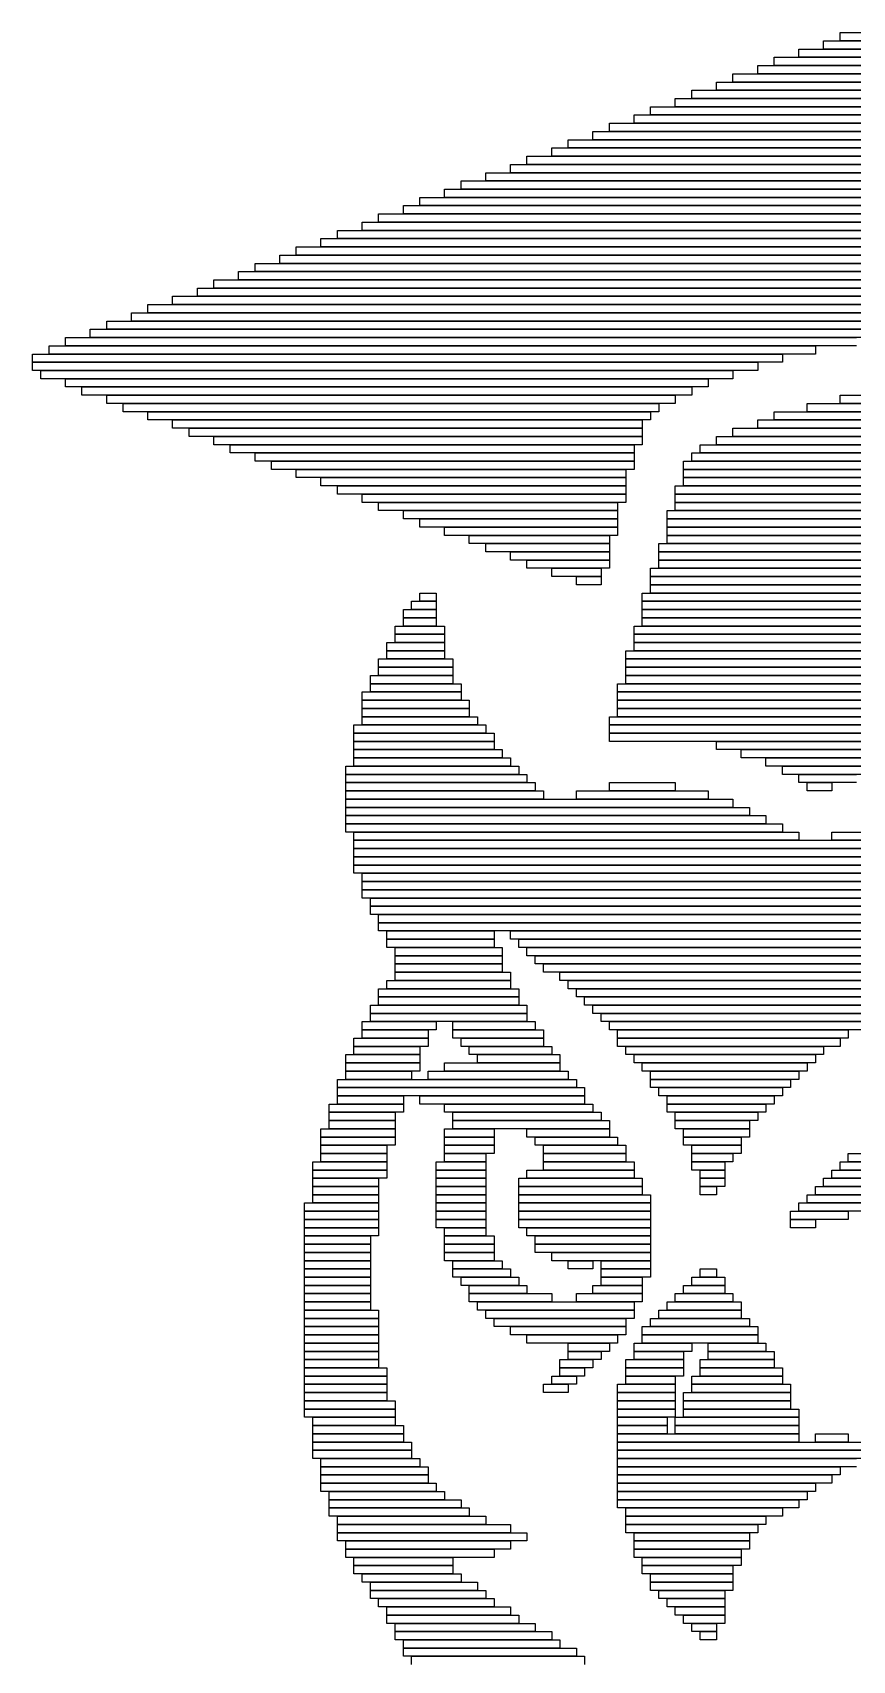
# Model space of a CAD drawing. Extents: x 92 to 1005, y 17 to 1009.
# Drawn here: x 94 to 193.5, y 801.5 to 999 of the extents above; entities that cross this region are included whole.
import ezdxf

# ---------------------------------------------------------------- set-up
doc = ezdxf.new("R2010")
doc.units = 0

msp = doc.modelspace()

# ---------------------------------------------------------------- linework, layer by layer
for p, q in [((190, 998), (249, 998)), ((190, 997), (190, 998)), ((192, 999), (246, 999)), ((192, 998), (192, 999)), ((246, 998), (192, 998)), ((184, 996), (254, 996)), ((184, 995), (184, 996)), ((187, 997), (252, 997)), ((187, 996), (187, 997)), ((252, 996), (187, 996)), ((249, 997), (190, 997)), ((179, 994), (259, 994)), ((179, 993), (179, 994)), ((182, 995), (257, 995)), ((182, 994), (182, 995)), ((257, 994), (182, 994)), ((254, 995), (184, 995)), ((174, 992), (264, 992)), ((174, 991), (174, 992)), ((177, 993), (262, 993)), ((177, 992), (177, 993)), ((262, 992), (177, 992)), ((259, 993), (179, 993)), ((169, 990), (270, 990)), ((169, 989), (169, 990)), ((172, 991), (267, 991)), ((172, 990), (172, 991)), ((267, 990), (172, 990)), ((264, 991), (174, 991)), ((164, 988), (275, 988)), ((164, 987), (164, 988)), ((167, 989), (272, 989)), ((167, 988), (167, 989)), ((272, 988), (167, 988)), ((270, 989), (169, 989)), ((159, 986), (280, 986)), ((159, 985), (159, 986)), ((162, 987), (277, 987)), ((162, 986), (162, 987)), ((277, 986), (162, 986)), ((275, 987), (164, 987)), ((154, 984), (285, 984)), ((154, 983), (154, 984)), ((157, 985), (282, 985)), ((157, 984), (157, 985)), ((282, 984), (157, 984)), ((280, 985), (159, 985)), ((149, 982), (290, 982)), ((149, 981), (149, 982)), ((152, 983), (288, 983)), ((152, 982), (152, 983)), ((288, 982), (152, 982)), ((285, 983), (154, 983)), ((144, 980), (295, 980)), ((144, 979), (144, 980)), ((146, 981), (293, 981)), ((146, 980), (146, 981)), ((293, 980), (146, 980)), ((290, 981), (149, 981)), ((139, 978), (300, 978)), ((139, 977), (139, 978)), ((141, 979), (298, 979)), ((141, 978), (141, 979)), ((298, 978), (141, 978)), ((295, 979), (144, 979)), ((134, 976), (305, 976)), ((134, 975), (134, 976)), ((136, 977), (303, 977)), ((136, 976), (136, 977)), ((303, 976), (136, 976)), ((300, 977), (139, 977)), ((129, 974), (310, 974)), ((129, 973), (129, 974)), ((131, 975), (308, 975)), ((131, 974), (131, 975)), ((308, 974), (131, 974)), ((305, 975), (134, 975)), ((124, 972), (315, 972)), ((124, 971), (124, 972)), ((126, 973), (313, 973)), ((126, 972), (126, 973)), ((313, 972), (126, 972)), ((310, 973), (129, 973)), ((119, 970), (321, 970)), ((119, 969), (119, 970)), ((121, 971), (318, 971)), ((121, 970), (121, 971)), ((318, 970), (121, 970)), ((315, 971), (124, 971)), ((114, 968), (336, 968)), ((114, 967), (114, 968)), ((116, 969), (334, 969)), ((116, 968), (116, 969)), ((334, 968), (116, 968)), ((321, 969), (119, 969)), ((108, 966), (338, 966)), ((108, 965), (108, 966)), ((111, 967), (337, 967)), ((111, 966), (111, 967)), ((337, 966), (111, 966)), ((336, 967), (114, 967)), ((103, 964), (340, 964)), ((103, 963), (103, 964)), ((106, 965), (339, 965)), ((106, 964), (106, 965)), ((339, 964), (106, 964)), ((338, 965), (108, 965)), ((98, 962), (194, 962)), ((98, 961), (98, 962)), ((101, 963), (200, 963)), ((101, 962), (101, 963)), ((200, 962), (101, 962)), ((340, 963), (103, 963)), ((94, 960), (185, 960)), ((94, 959), (94, 960)), ((96, 961), (189, 961)), ((96, 960), (96, 961)), ((189, 960), (96, 960)), ((194, 961), (98, 961)), ((185, 960), (185, 959)), ((189, 961), (189, 960)), ((185, 959), (94, 959)), ((94, 959), (182, 959)), ((94, 958), (94, 959)), ((182, 958), (94, 958)), ((95, 958), (179, 958)), ((95, 957), (95, 958)), ((179, 958), (179, 957)), ((182, 959), (182, 958)), ((179, 957), (95, 957)), ((98, 957), (176, 957)), ((98, 956), (98, 957)), ((176, 956), (98, 956)), ((100, 956), (174, 956)), ((100, 955), (100, 956)), ((174, 956), (174, 955)), ((176, 957), (176, 956)), ((174, 955), (100, 955)), ((103, 955), (172, 955)), ((103, 954), (103, 955)), ((172, 954), (103, 954)), ((105, 954), (170, 954)), ((105, 953), (105, 954)), ((170, 954), (170, 953)), ((172, 955), (172, 954)), ((188, 954), (257, 954)), ((188, 953), (188, 954)), ((192, 955), (252, 955)), ((192, 954), (192, 955)), ((252, 954), (192, 954)), ((170, 953), (105, 953)), ((108, 953), (169, 953)), ((108, 952), (108, 953)), ((169, 952), (108, 952)), ((111, 952), (168, 952)), ((111, 951), (111, 952)), ((168, 952), (168, 951)), ((169, 953), (169, 952)), ((182, 952), (265, 952)), ((182, 951), (182, 952)), ((184, 953), (261, 953)), ((184, 952), (184, 953)), ((261, 952), (184, 952)), ((257, 953), (188, 953)), ((168, 951), (111, 951)), ((113, 951), (168, 951)), ((113, 950), (113, 951)), ((168, 950), (113, 950)), ((116, 950), (168, 950)), ((116, 949), (116, 950)), ((168, 951), (168, 950)), ((168, 950), (168, 949)), ((177, 950), (271, 950)), ((177, 949), (177, 950)), ((179, 951), (268, 951)), ((179, 950), (179, 951)), ((268, 950), (179, 950)), ((265, 951), (182, 951)), ((168, 949), (116, 949)), ((118, 949), (167, 949)), ((118, 948), (118, 949)), ((167, 948), (118, 948)), ((121, 948), (167, 948)), ((121, 947), (121, 948)), ((167, 949), (167, 948)), ((167, 948), (167, 947)), ((174, 948), (367, 948)), ((174, 947), (174, 948)), ((175, 949), (274, 949)), ((175, 948), (175, 949)), ((274, 948), (175, 948)), ((271, 949), (177, 949)), ((167, 947), (121, 947)), ((123, 947), (167, 947)), ((123, 946), (123, 947)), ((167, 947), (167, 946)), ((173, 947), (364, 947)), ((173, 946), (173, 947)), ((367, 947), (174, 947)), ((167, 946), (123, 946)), ((126, 946), (166, 946)), ((126, 945), (126, 946)), ((166, 945), (126, 945)), ((129, 945), (166, 945)), ((129, 944), (129, 945)), ((166, 946), (166, 945)), ((166, 945), (166, 944)), ((364, 946), (173, 946)), ((173, 946), (361, 946)), ((173, 945), (173, 946)), ((361, 945), (173, 945)), ((173, 945), (359, 945)), ((173, 944), (173, 945)), ((166, 944), (129, 944)), ((131, 944), (166, 944)), ((131, 943), (131, 944)), ((166, 943), (131, 943)), ((134, 943), (166, 943)), ((134, 942), (134, 943)), ((166, 944), (166, 943)), ((166, 943), (166, 942)), ((172, 944), (301, 944)), ((172, 943), (172, 944)), ((301, 943), (172, 943)), ((172, 943), (300, 943)), ((172, 942), (172, 943)), ((359, 944), (173, 944)), ((166, 942), (134, 942)), ((136, 942), (165, 942)), ((136, 941), (136, 942)), ((165, 941), (136, 941)), ((139, 941), (165, 941)), ((139, 940), (139, 941)), ((165, 942), (165, 941)), ((165, 941), (165, 940)), ((171, 941), (298, 941)), ((171, 940), (171, 941)), ((300, 942), (172, 942)), ((172, 942), (299, 942)), ((172, 941), (172, 942)), ((299, 941), (172, 941)), ((165, 940), (139, 940)), ((141, 940), (165, 940)), ((141, 939), (141, 940)), ((165, 939), (141, 939)), ((144, 939), (165, 939)), ((144, 938), (144, 939)), ((165, 940), (165, 939)), ((165, 939), (165, 938)), ((298, 940), (171, 940)), ((171, 940), (297, 940)), ((171, 939), (171, 940)), ((297, 939), (171, 939)), ((171, 939), (296, 939)), ((171, 938), (171, 939)), ((165, 938), (144, 938)), ((147, 938), (164, 938)), ((147, 937), (147, 938)), ((164, 937), (147, 937)), ((149, 937), (164, 937)), ((149, 936), (149, 937)), ((164, 938), (164, 937)), ((164, 937), (164, 936)), ((170, 937), (294, 937)), ((170, 936), (170, 937)), ((296, 938), (171, 938)), ((171, 938), (295, 938)), ((171, 937), (171, 938)), ((295, 937), (171, 937)), ((164, 936), (149, 936)), ((152, 936), (164, 936)), ((152, 935), (152, 936)), ((164, 935), (152, 935)), ((154, 935), (164, 935)), ((154, 934), (154, 935)), ((164, 936), (164, 935)), ((164, 935), (164, 934)), ((294, 936), (170, 936)), ((170, 936), (293, 936)), ((170, 935), (170, 936)), ((293, 935), (170, 935)), ((170, 935), (292, 935)), ((170, 934), (170, 935)), ((164, 934), (154, 934)), ((157, 934), (163, 934)), ((157, 933), (157, 934)), ((163, 933), (157, 933)), ((160, 933), (163, 933)), ((160, 932), (160, 933)), ((163, 934), (163, 933)), ((163, 933), (163, 932)), ((169, 934), (290, 934)), ((169, 933), (169, 934)), ((290, 933), (169, 933)), ((169, 933), (289, 933)), ((169, 932), (169, 933)), ((292, 934), (170, 934)), ((141, 931), (143, 931)), ((141, 930), (141, 931)), ((143, 931), (143, 930)), ((163, 932), (160, 932)), ((168, 931), (286, 931)), ((168, 930), (168, 931)), ((289, 932), (169, 932)), ((169, 932), (287, 932)), ((169, 931), (169, 932)), ((287, 931), (169, 931)), ((139, 929), (143, 929)), ((139, 928), (139, 929)), ((140, 930), (143, 930)), ((140, 929), (140, 930)), ((143, 929), (140, 929)), ((143, 930), (141, 930)), ((143, 930), (143, 929)), ((143, 929), (143, 928)), ((286, 930), (168, 930)), ((168, 930), (284, 930)), ((168, 929), (168, 930)), ((284, 929), (168, 929)), ((168, 929), (283, 929)), ((168, 928), (168, 929)), ((138, 927), (144, 927)), ((138, 926), (138, 927)), ((143, 928), (139, 928)), ((139, 928), (143, 928)), ((139, 927), (139, 928)), ((143, 927), (139, 927)), ((143, 928), (143, 927)), ((144, 927), (144, 926)), ((167, 927), (279, 927)), ((167, 926), (167, 927)), ((283, 928), (168, 928)), ((168, 928), (281, 928)), ((168, 927), (168, 928)), ((281, 927), (168, 927)), ((137, 925), (144, 925)), ((137, 924), (137, 925)), ((144, 926), (138, 926)), ((138, 926), (144, 926)), ((138, 925), (138, 926)), ((144, 925), (138, 925)), ((144, 926), (144, 925)), ((144, 925), (144, 924)), ((279, 926), (167, 926)), ((167, 926), (276, 926)), ((167, 925), (167, 926)), ((276, 925), (167, 925)), ((167, 925), (274, 925)), ((167, 924), (167, 925)), ((136, 923), (145, 923)), ((136, 922), (136, 923)), ((144, 924), (137, 924)), ((137, 924), (144, 924)), ((137, 923), (137, 924)), ((144, 923), (137, 923)), ((144, 924), (144, 923)), ((145, 923), (145, 922)), ((166, 924), (272, 924)), ((166, 923), (166, 924)), ((272, 923), (166, 923)), ((166, 923), (269, 923)), ((166, 922), (166, 923)), ((274, 924), (167, 924)), ((135, 921), (145, 921)), ((135, 920), (135, 921)), ((145, 922), (136, 922)), ((136, 922), (145, 922)), ((136, 921), (136, 922)), ((145, 921), (136, 921)), ((145, 922), (145, 921)), ((145, 921), (145, 920)), ((269, 922), (166, 922)), ((166, 922), (266, 922)), ((166, 921), (166, 922)), ((266, 921), (166, 921)), ((166, 921), (263, 921)), ((166, 920), (166, 921)), ((134, 919), (146, 919)), ((134, 918), (134, 919)), ((145, 920), (135, 920)), ((135, 920), (146, 920)), ((135, 919), (135, 920)), ((146, 919), (135, 919)), ((146, 920), (146, 919)), ((146, 919), (146, 918)), ((165, 920), (260, 920)), ((165, 919), (165, 920)), ((260, 919), (165, 919)), ((165, 919), (257, 919)), ((165, 918), (165, 919)), ((263, 920), (166, 920)), ((146, 918), (134, 918)), ((134, 918), (147, 918)), ((134, 917), (134, 918)), ((147, 917), (134, 917)), ((134, 917), (147, 917)), ((134, 916), (134, 917)), ((147, 918), (147, 917)), ((147, 917), (147, 916)), ((257, 918), (165, 918)), ((165, 918), (254, 918)), ((165, 917), (165, 918)), ((254, 917), (165, 917)), ((165, 917), (251, 917)), ((165, 916), (165, 917)), ((133, 915), (149, 915)), ((133, 914), (133, 915)), ((147, 916), (134, 916)), ((134, 916), (148, 916)), ((134, 915), (134, 916)), ((148, 915), (134, 915)), ((148, 916), (148, 915)), ((149, 915), (149, 914)), ((164, 916), (247, 916)), ((164, 915), (164, 916)), ((247, 915), (164, 915)), ((164, 915), (218, 915)), ((164, 914), (164, 915)), ((251, 916), (165, 916)), ((149, 914), (133, 914)), ((133, 914), (150, 914)), ((133, 913), (133, 914)), ((150, 913), (133, 913)), ((133, 913), (150, 913)), ((133, 912), (133, 913)), ((150, 914), (150, 913)), ((150, 913), (150, 912)), ((218, 914), (164, 914)), ((164, 914), (212, 914)), ((164, 913), (164, 914)), ((212, 913), (164, 913)), ((177, 913), (207, 913)), ((177, 912), (177, 913)), ((150, 912), (133, 912)), ((133, 912), (151, 912)), ((133, 911), (133, 912)), ((151, 911), (133, 911)), ((133, 911), (152, 911)), ((133, 910), (133, 911)), ((151, 912), (151, 911)), ((152, 911), (152, 910)), ((207, 912), (177, 912)), ((180, 912), (203, 912)), ((180, 911), (180, 912)), ((203, 911), (180, 911)), ((183, 911), (199, 911)), ((183, 910), (183, 911)), ((132, 910), (153, 910)), ((132, 909), (132, 910)), ((153, 909), (132, 909)), ((132, 909), (154, 909)), ((132, 908), (132, 909)), ((152, 910), (133, 910)), ((153, 910), (153, 909)), ((154, 909), (154, 908)), ((199, 910), (183, 910)), ((185, 910), (196, 910)), ((185, 909), (185, 910)), ((196, 909), (185, 909)), ((187, 909), (194, 909)), ((187, 908), (187, 909)), ((154, 908), (132, 908)), ((132, 908), (155, 908)), ((132, 907), (132, 908)), ((155, 907), (132, 907)), ((132, 907), (156, 907)), ((132, 906), (132, 907)), ((155, 908), (155, 907)), ((156, 907), (156, 906)), ((160, 907), (176, 907)), ((160, 906), (160, 907)), ((164, 908), (172, 908)), ((164, 907), (164, 908)), ((172, 907), (164, 907)), ((172, 908), (172, 907)), ((176, 907), (176, 906)), ((194, 908), (187, 908)), ((188, 908), (191, 908)), ((188, 907), (188, 908)), ((191, 907), (188, 907)), ((191, 908), (191, 907)), ((156, 906), (132, 906)), ((132, 906), (179, 906)), ((132, 905), (132, 906)), ((179, 905), (132, 905)), ((132, 905), (181, 905)), ((132, 904), (132, 905)), ((176, 906), (160, 906)), ((179, 906), (179, 905)), ((181, 905), (181, 904)), ((181, 904), (132, 904)), ((132, 904), (183, 904)), ((132, 903), (132, 904)), ((183, 903), (132, 903)), ((132, 903), (185, 903)), ((132, 902), (132, 903)), ((183, 904), (183, 903)), ((185, 903), (185, 902)), ((185, 902), (132, 902)), ((133, 902), (187, 902)), ((133, 901), (133, 902)), ((187, 901), (133, 901)), ((133, 901), (295, 901)), ((133, 900), (133, 901)), ((187, 902), (187, 901)), ((191, 902), (227, 902)), ((191, 901), (191, 902)), ((227, 901), (191, 901)), ((295, 900), (133, 900)), ((133, 900), (294, 900)), ((133, 899), (133, 900)), ((294, 899), (133, 899)), ((133, 899), (293, 899)), ((133, 898), (133, 899)), ((293, 898), (133, 898)), ((133, 898), (292, 898)), ((133, 897), (133, 898)), ((292, 897), (133, 897)), ((134, 897), (291, 897)), ((134, 896), (134, 897)), ((291, 896), (134, 896)), ((134, 896), (290, 896)), ((134, 895), (134, 896)), ((290, 895), (134, 895)), ((134, 895), (288, 895)), ((134, 894), (134, 895)), ((288, 894), (134, 894)), ((135, 894), (288, 894)), ((135, 893), (135, 894)), ((288, 893), (135, 893)), ((135, 893), (288, 893)), ((135, 892), (135, 893)), ((288, 892), (135, 892)), ((136, 892), (289, 892)), ((136, 891), (136, 892)), ((289, 891), (136, 891)), ((136, 891), (223, 891)), ((136, 890), (136, 891)), ((223, 890), (136, 890)), ((137, 890), (150, 890)), ((137, 889), (137, 890)), ((150, 889), (137, 889)), ((137, 889), (150, 889)), ((137, 888), (137, 889)), ((150, 890), (150, 889)), ((150, 889), (150, 888)), ((152, 890), (219, 890)), ((152, 889), (152, 890)), ((219, 889), (152, 889)), ((153, 889), (217, 889)), ((153, 888), (153, 889)), ((150, 888), (137, 888)), ((138, 888), (151, 888)), ((138, 887), (138, 888)), ((151, 887), (138, 887)), ((138, 887), (151, 887)), ((138, 886), (138, 887)), ((151, 888), (151, 887)), ((151, 887), (151, 886)), ((217, 888), (153, 888)), ((154, 888), (214, 888)), ((154, 887), (154, 888)), ((214, 887), (154, 887)), ((155, 887), (211, 887)), ((155, 886), (155, 887)), ((151, 886), (138, 886)), ((138, 886), (151, 886)), ((138, 885), (138, 886)), ((151, 885), (138, 885)), ((138, 885), (152, 885)), ((138, 884), (138, 885)), ((151, 886), (151, 885)), ((152, 885), (152, 884)), ((211, 886), (155, 886)), ((156, 886), (209, 886)), ((156, 885), (156, 886)), ((209, 885), (156, 885)), ((158, 885), (206, 885)), ((158, 884), (158, 885)), ((136, 883), (153, 883)), ((136, 882), (136, 883)), ((137, 884), (152, 884)), ((137, 883), (137, 884)), ((152, 883), (137, 883)), ((152, 884), (138, 884)), ((152, 884), (152, 883)), ((153, 883), (153, 882)), ((206, 884), (158, 884)), ((159, 884), (204, 884)), ((159, 883), (159, 884)), ((204, 883), (159, 883)), ((160, 883), (202, 883)), ((160, 882), (160, 883)), ((135, 881), (154, 881)), ((135, 880), (135, 881)), ((153, 882), (136, 882)), ((136, 882), (153, 882)), ((136, 881), (136, 882)), ((153, 881), (136, 881)), ((153, 882), (153, 881)), ((154, 881), (154, 880)), ((202, 882), (160, 882)), ((161, 882), (200, 882)), ((161, 881), (161, 882)), ((200, 881), (161, 881)), ((162, 881), (198, 881)), ((162, 880), (162, 881)), ((134, 879), (143, 879)), ((134, 878), (134, 879)), ((154, 880), (135, 880)), ((135, 880), (154, 880)), ((135, 879), (135, 880)), ((154, 879), (135, 879)), ((143, 879), (143, 878)), ((145, 879), (155, 879)), ((145, 878), (145, 879)), ((154, 880), (154, 879)), ((155, 879), (155, 878)), ((198, 880), (162, 880)), ((163, 880), (196, 880)), ((163, 879), (163, 880)), ((196, 879), (163, 879)), ((164, 879), (195, 879)), ((164, 878), (164, 879)), ((133, 877), (142, 877)), ((133, 876), (133, 877)), ((143, 878), (134, 878)), ((134, 878), (142, 878)), ((134, 877), (134, 878)), ((142, 877), (134, 877)), ((142, 878), (142, 877)), ((142, 877), (142, 876)), ((155, 878), (145, 878)), ((145, 878), (156, 878)), ((145, 877), (145, 878)), ((156, 877), (145, 877)), ((146, 877), (156, 877)), ((146, 876), (146, 877)), ((156, 878), (156, 877)), ((156, 877), (156, 876)), ((195, 878), (164, 878)), ((165, 878), (193, 878)), ((165, 877), (165, 878)), ((193, 877), (165, 877)), ((165, 877), (192, 877)), ((165, 876), (165, 877)), ((192, 877), (192, 876)), ((193, 878), (193, 877)), ((132, 875), (141, 875)), ((132, 874), (132, 875)), ((142, 876), (133, 876)), ((133, 876), (141, 876)), ((133, 875), (133, 876)), ((141, 875), (133, 875)), ((141, 876), (141, 875)), ((141, 875), (141, 874)), ((156, 876), (146, 876)), ((147, 876), (157, 876)), ((147, 875), (147, 876)), ((157, 875), (147, 875)), ((148, 875), (158, 875)), ((148, 874), (148, 875)), ((157, 876), (157, 875)), ((158, 875), (158, 874)), ((192, 876), (165, 876)), ((166, 876), (190, 876)), ((166, 875), (166, 876)), ((190, 875), (166, 875)), ((167, 875), (189, 875)), ((167, 874), (167, 875)), ((189, 875), (189, 874)), ((190, 876), (190, 875)), ((141, 874), (132, 874)), ((132, 874), (141, 874)), ((132, 873), (132, 874)), ((141, 873), (132, 873)), ((132, 873), (140, 873)), ((132, 872), (132, 873)), ((140, 873), (140, 872)), ((141, 874), (141, 873)), ((142, 873), (159, 873)), ((142, 872), (142, 873)), ((144, 874), (158, 874)), ((144, 873), (144, 874)), ((158, 873), (144, 873)), ((158, 874), (148, 874)), ((158, 874), (158, 873)), ((159, 873), (159, 872)), ((189, 874), (167, 874)), ((168, 874), (188, 874)), ((168, 873), (168, 874)), ((188, 873), (168, 873)), ((169, 873), (187, 873)), ((169, 872), (169, 873)), ((187, 873), (187, 872)), ((188, 874), (188, 873)), ((131, 872), (160, 872)), ((131, 871), (131, 872)), ((160, 871), (131, 871)), ((131, 871), (161, 871)), ((131, 870), (131, 871)), ((140, 872), (132, 872)), ((159, 872), (142, 872)), ((160, 872), (160, 871)), ((161, 871), (161, 870)), ((187, 872), (169, 872)), ((169, 872), (186, 872)), ((169, 871), (169, 872)), ((186, 871), (169, 871)), ((170, 871), (185, 871)), ((170, 870), (170, 871)), ((185, 871), (185, 870)), ((186, 872), (186, 871)), ((130, 869), (139, 869)), ((130, 868), (130, 869)), ((161, 870), (131, 870)), ((131, 870), (139, 870)), ((131, 869), (131, 870)), ((139, 869), (131, 869)), ((139, 870), (139, 869)), ((139, 869), (139, 868)), ((141, 870), (161, 870)), ((141, 869), (141, 870)), ((161, 869), (141, 869)), ((144, 869), (162, 869)), ((144, 868), (144, 869)), ((161, 870), (161, 869)), ((162, 869), (162, 868)), ((185, 870), (170, 870)), ((171, 870), (184, 870)), ((171, 869), (171, 870)), ((184, 869), (171, 869)), ((171, 869), (183, 869)), ((171, 868), (171, 869)), ((183, 869), (183, 868)), ((184, 870), (184, 869)), ((139, 868), (130, 868)), ((130, 868), (138, 868)), ((130, 867), (130, 868)), ((138, 868), (138, 867)), ((162, 868), (144, 868)), ((145, 868), (163, 868)), ((145, 867), (145, 868)), ((163, 868), (163, 867)), ((183, 868), (171, 868)), ((172, 868), (182, 868)), ((172, 867), (172, 868)), ((182, 868), (182, 867)), ((129, 866), (138, 866)), ((129, 865), (129, 866)), ((138, 867), (130, 867)), ((130, 867), (138, 867)), ((130, 866), (130, 867)), ((138, 866), (130, 866)), ((138, 867), (138, 866)), ((138, 866), (138, 865)), ((144, 866), (150, 866)), ((144, 865), (144, 866)), ((163, 867), (145, 867)), ((145, 867), (164, 867)), ((145, 866), (145, 867)), ((164, 866), (145, 866)), ((150, 866), (150, 865)), ((154, 866), (164, 866)), ((154, 865), (154, 866)), ((164, 867), (164, 866)), ((164, 866), (164, 865)), ((182, 867), (172, 867)), ((172, 867), (181, 867)), ((172, 866), (172, 867)), ((181, 866), (172, 866)), ((173, 866), (181, 866)), ((173, 865), (173, 866)), ((181, 867), (181, 866)), ((181, 866), (181, 865)), ((138, 865), (129, 865)), ((129, 865), (138, 865)), ((129, 864), (129, 865)), ((138, 864), (129, 864)), ((129, 864), (137, 864)), ((129, 863), (129, 864)), ((137, 864), (137, 863)), ((138, 865), (138, 864)), ((150, 865), (144, 865)), ((144, 865), (150, 865)), ((144, 864), (144, 865)), ((150, 864), (144, 864)), ((144, 864), (150, 864)), ((144, 863), (144, 864)), ((150, 865), (150, 864)), ((150, 864), (150, 863)), ((164, 865), (154, 865)), ((155, 865), (165, 865)), ((155, 864), (155, 865)), ((165, 864), (155, 864)), ((156, 864), (166, 864)), ((156, 863), (156, 864)), ((165, 865), (165, 864)), ((166, 864), (166, 863)), ((181, 865), (173, 865)), ((173, 865), (180, 865)), ((173, 864), (173, 865)), ((180, 864), (173, 864)), ((174, 864), (180, 864)), ((174, 863), (174, 864)), ((180, 865), (180, 864)), ((180, 864), (180, 863)), ((128, 862), (137, 862)), ((128, 861), (128, 862)), ((137, 863), (129, 863)), ((129, 863), (137, 863)), ((129, 862), (129, 863)), ((137, 862), (129, 862)), ((137, 863), (137, 862)), ((137, 862), (137, 861)), ((143, 862), (149, 862)), ((143, 861), (143, 862)), ((150, 863), (144, 863)), ((144, 863), (149, 863)), ((144, 862), (144, 863)), ((149, 862), (144, 862)), ((149, 863), (149, 862)), ((149, 862), (149, 861)), ((166, 863), (156, 863)), ((156, 863), (166, 863)), ((156, 862), (156, 863)), ((166, 862), (156, 862)), ((156, 862), (167, 862)), ((156, 861), (156, 862)), ((166, 863), (166, 862)), ((167, 862), (167, 861)), ((180, 863), (174, 863)), ((174, 863), (179, 863)), ((174, 862), (174, 863)), ((179, 862), (174, 862)), ((174, 862), (178, 862)), ((174, 861), (174, 862)), ((178, 862), (178, 861)), ((179, 863), (179, 862)), ((192, 862), (206, 862)), ((192, 861), (192, 862)), ((193, 863), (207, 863)), ((193, 862), (193, 863)), ((207, 862), (193, 862)), ((137, 861), (128, 861)), ((128, 861), (137, 861)), ((128, 860), (128, 861)), ((137, 860), (128, 860)), ((128, 860), (136, 860)), ((128, 859), (128, 860)), ((136, 860), (136, 859)), ((137, 861), (137, 860)), ((149, 861), (143, 861)), ((143, 861), (149, 861)), ((143, 860), (143, 861)), ((149, 860), (143, 860)), ((143, 860), (149, 860)), ((143, 859), (143, 860)), ((149, 861), (149, 860)), ((149, 860), (149, 859)), ((153, 860), (168, 860)), ((153, 859), (153, 860)), ((154, 861), (167, 861)), ((154, 860), (154, 861)), ((167, 860), (154, 860)), ((167, 861), (156, 861)), ((167, 861), (167, 860)), ((168, 860), (168, 859)), ((178, 861), (174, 861)), ((175, 861), (178, 861)), ((175, 860), (175, 861)), ((178, 860), (175, 860)), ((175, 860), (178, 860)), ((175, 859), (175, 860)), ((178, 861), (178, 860)), ((178, 860), (178, 859)), ((190, 860), (205, 860)), ((190, 859), (190, 860)), ((191, 861), (205, 861)), ((191, 860), (191, 861)), ((205, 860), (191, 860)), ((206, 861), (192, 861)), ((136, 859), (128, 859)), ((128, 859), (136, 859)), ((128, 858), (128, 859)), ((136, 858), (128, 858)), ((128, 858), (136, 858)), ((128, 857), (128, 858)), ((136, 859), (136, 858)), ((136, 858), (136, 857)), ((149, 859), (143, 859)), ((143, 859), (149, 859)), ((143, 858), (143, 859)), ((149, 858), (143, 858)), ((143, 858), (149, 858)), ((143, 857), (143, 858)), ((149, 859), (149, 858)), ((149, 858), (149, 857)), ((168, 859), (153, 859)), ((153, 859), (168, 859)), ((153, 858), (153, 859)), ((168, 858), (153, 858)), ((153, 858), (169, 858)), ((153, 857), (153, 858)), ((168, 859), (168, 858)), ((169, 858), (169, 857)), ((178, 859), (175, 859)), ((175, 859), (177, 859)), ((175, 858), (175, 859)), ((177, 858), (175, 858)), ((177, 859), (177, 858)), ((188, 858), (205, 858)), ((188, 857), (188, 858)), ((189, 859), (205, 859)), ((189, 858), (189, 859)), ((205, 858), (189, 858)), ((205, 859), (190, 859)), ((127, 857), (136, 857)), ((127, 856), (127, 857)), ((136, 856), (127, 856)), ((127, 856), (136, 856)), ((127, 855), (127, 856)), ((136, 857), (128, 857)), ((136, 857), (136, 856)), ((136, 856), (136, 855)), ((149, 857), (143, 857)), ((143, 857), (149, 857)), ((143, 856), (143, 857)), ((149, 856), (143, 856)), ((143, 856), (149, 856)), ((143, 855), (143, 856)), ((149, 857), (149, 856)), ((149, 856), (149, 855)), ((169, 857), (153, 857)), ((153, 857), (169, 857)), ((153, 856), (153, 857)), ((169, 856), (153, 856)), ((153, 856), (169, 856)), ((153, 855), (153, 856)), ((169, 857), (169, 856)), ((169, 856), (169, 855)), ((186, 856), (193, 856)), ((186, 855), (186, 856)), ((187, 857), (205, 857)), ((187, 856), (187, 857)), ((205, 856), (187, 856)), ((205, 857), (188, 857)), ((193, 856), (193, 855)), ((136, 855), (127, 855)), ((127, 855), (136, 855)), ((127, 854), (127, 855)), ((136, 854), (127, 854)), ((127, 854), (136, 854)), ((127, 853), (127, 854)), ((136, 855), (136, 854)), ((136, 854), (136, 853)), ((149, 855), (143, 855)), ((143, 855), (149, 855)), ((143, 854), (143, 855)), ((149, 854), (143, 854)), ((144, 854), (149, 854)), ((144, 853), (144, 854)), ((149, 855), (149, 854)), ((149, 854), (149, 853)), ((169, 855), (153, 855)), ((153, 855), (169, 855)), ((153, 854), (153, 855)), ((169, 854), (153, 854)), ((154, 854), (169, 854)), ((154, 853), (154, 854)), ((169, 855), (169, 854)), ((169, 854), (169, 853)), ((193, 855), (186, 855)), ((186, 855), (189, 855)), ((186, 854), (186, 855)), ((189, 854), (186, 854)), ((189, 855), (189, 854)), ((136, 853), (127, 853)), ((127, 853), (135, 853)), ((127, 852), (127, 853)), ((135, 852), (127, 852)), ((127, 852), (135, 852)), ((127, 851), (127, 852)), ((135, 853), (135, 852)), ((135, 852), (135, 851)), ((149, 853), (144, 853)), ((144, 853), (150, 853)), ((144, 852), (144, 853)), ((150, 852), (144, 852)), ((144, 852), (150, 852)), ((144, 851), (144, 852)), ((150, 853), (150, 852)), ((150, 852), (150, 851)), ((169, 853), (154, 853)), ((155, 853), (169, 853)), ((155, 852), (155, 853)), ((169, 852), (155, 852)), ((155, 852), (169, 852)), ((155, 851), (155, 852)), ((169, 853), (169, 852)), ((169, 852), (169, 851)), ((135, 851), (127, 851)), ((127, 851), (135, 851)), ((127, 850), (127, 851)), ((135, 850), (127, 850)), ((127, 850), (135, 850)), ((127, 849), (127, 850)), ((135, 851), (135, 850)), ((135, 850), (135, 849)), ((150, 851), (144, 851)), ((144, 851), (150, 851)), ((144, 850), (144, 851)), ((150, 850), (144, 850)), ((145, 850), (151, 850)), ((145, 849), (145, 850)), ((150, 851), (150, 850)), ((151, 850), (151, 849)), ((169, 851), (155, 851)), ((157, 851), (169, 851)), ((157, 850), (157, 851)), ((169, 850), (157, 850)), ((159, 850), (162, 850)), ((159, 849), (159, 850)), ((162, 850), (162, 849)), ((163, 850), (169, 850)), ((163, 849), (163, 850)), ((169, 851), (169, 850)), ((169, 850), (169, 849)), ((135, 849), (127, 849)), ((127, 849), (135, 849)), ((127, 848), (127, 849)), ((135, 848), (127, 848)), ((127, 848), (135, 848)), ((127, 847), (127, 848)), ((135, 849), (135, 848)), ((135, 848), (135, 847)), ((151, 849), (145, 849)), ((145, 849), (152, 849)), ((145, 848), (145, 849)), ((152, 848), (145, 848)), ((146, 848), (153, 848)), ((146, 847), (146, 848)), ((152, 849), (152, 848)), ((153, 848), (153, 847)), ((162, 849), (159, 849)), ((169, 849), (163, 849)), ((163, 849), (169, 849)), ((163, 848), (163, 849)), ((169, 848), (163, 848)), ((163, 848), (168, 848)), ((163, 847), (163, 848)), ((168, 848), (168, 847)), ((169, 849), (169, 848)), ((174, 848), (178, 848)), ((174, 847), (174, 848)), ((175, 849), (177, 849)), ((175, 848), (175, 849)), ((177, 848), (175, 848)), ((177, 849), (177, 848)), ((178, 848), (178, 847)), ((135, 847), (127, 847)), ((127, 847), (135, 847)), ((127, 846), (127, 847)), ((135, 846), (127, 846)), ((127, 846), (135, 846)), ((127, 845), (127, 846)), ((135, 847), (135, 846)), ((135, 846), (135, 845)), ((153, 847), (146, 847)), ((147, 847), (154, 847)), ((147, 846), (147, 847)), ((154, 846), (147, 846)), ((147, 846), (157, 846)), ((147, 845), (147, 846)), ((154, 847), (154, 846)), ((157, 846), (157, 845)), ((160, 846), (168, 846)), ((160, 845), (160, 846)), ((162, 847), (168, 847)), ((162, 846), (162, 847)), ((168, 846), (162, 846)), ((168, 847), (163, 847)), ((168, 847), (168, 846)), ((168, 846), (168, 845)), ((172, 846), (179, 846)), ((172, 845), (172, 846)), ((173, 847), (178, 847)), ((173, 846), (173, 847)), ((178, 846), (173, 846)), ((178, 847), (174, 847)), ((178, 847), (178, 846)), ((179, 846), (179, 845)), ((135, 845), (127, 845)), ((127, 845), (135, 845)), ((127, 844), (127, 845)), ((135, 844), (127, 844)), ((127, 844), (136, 844)), ((127, 843), (127, 844)), ((135, 845), (135, 844)), ((136, 844), (136, 843)), ((157, 845), (147, 845)), ((148, 845), (167, 845)), ((148, 844), (148, 845)), ((167, 844), (148, 844)), ((149, 844), (167, 844)), ((149, 843), (149, 844)), ((168, 845), (160, 845)), ((167, 845), (167, 844)), ((167, 844), (167, 843)), ((170, 844), (180, 844)), ((170, 843), (170, 844)), ((171, 845), (180, 845)), ((171, 844), (171, 845)), ((180, 844), (171, 844)), ((179, 845), (172, 845)), ((180, 845), (180, 844)), ((180, 844), (180, 843)), ((136, 843), (127, 843)), ((127, 843), (136, 843)), ((127, 842), (127, 843)), ((136, 842), (127, 842)), ((127, 842), (136, 842)), ((127, 841), (127, 842)), ((136, 843), (136, 842)), ((136, 842), (136, 841)), ((167, 843), (149, 843)), ((150, 843), (166, 843)), ((150, 842), (150, 843)), ((166, 842), (150, 842)), ((152, 842), (166, 842)), ((152, 841), (152, 842)), ((166, 843), (166, 842)), ((166, 842), (166, 841)), ((168, 842), (182, 842)), ((168, 841), (168, 842)), ((169, 843), (181, 843)), ((169, 842), (169, 843)), ((181, 842), (169, 842)), ((180, 843), (170, 843)), ((181, 843), (181, 842)), ((182, 842), (182, 841)), ((136, 841), (127, 841)), ((127, 841), (136, 841)), ((127, 840), (127, 841)), ((136, 840), (127, 840)), ((127, 840), (136, 840)), ((127, 839), (127, 840)), ((136, 841), (136, 840)), ((136, 840), (136, 839)), ((166, 841), (152, 841)), ((154, 841), (165, 841)), ((154, 840), (154, 841)), ((165, 840), (154, 840)), ((159, 840), (164, 840)), ((159, 839), (159, 840)), ((164, 840), (164, 839)), ((165, 841), (165, 840)), ((167, 840), (174, 840)), ((167, 839), (167, 840)), ((182, 841), (168, 841)), ((168, 841), (182, 841)), ((168, 840), (168, 841)), ((182, 840), (168, 840)), ((174, 840), (174, 839)), ((176, 840), (183, 840)), ((176, 839), (176, 840)), ((182, 841), (182, 840)), ((183, 840), (183, 839)), ((136, 839), (127, 839)), ((127, 839), (136, 839)), ((127, 838), (127, 839)), ((136, 838), (127, 838)), ((127, 838), (136, 838)), ((127, 837), (127, 838)), ((136, 839), (136, 838)), ((136, 838), (136, 837)), ((158, 838), (162, 838)), ((158, 837), (158, 838)), ((164, 839), (159, 839)), ((159, 839), (163, 839)), ((159, 838), (159, 839)), ((163, 838), (159, 838)), ((162, 838), (162, 837)), ((163, 839), (163, 838)), ((166, 838), (173, 838)), ((166, 837), (166, 838)), ((174, 839), (167, 839)), ((167, 839), (173, 839)), ((167, 838), (167, 839)), ((173, 838), (167, 838)), ((173, 839), (173, 838)), ((173, 838), (173, 837)), ((175, 838), (184, 838)), ((175, 837), (175, 838)), ((183, 839), (176, 839)), ((176, 839), (184, 839)), ((176, 838), (176, 839)), ((184, 838), (176, 838)), ((184, 839), (184, 838)), ((184, 838), (184, 837)), ((136, 837), (127, 837)), ((127, 837), (137, 837)), ((127, 836), (127, 837)), ((137, 836), (127, 836)), ((127, 836), (137, 836)), ((127, 835), (127, 836)), ((137, 837), (137, 836)), ((137, 836), (137, 835)), ((157, 836), (160, 836)), ((157, 835), (157, 836)), ((162, 837), (158, 837)), ((158, 837), (161, 837)), ((158, 836), (158, 837)), ((161, 836), (158, 836)), ((160, 836), (160, 835)), ((161, 837), (161, 836)), ((173, 837), (166, 837)), ((166, 837), (173, 837)), ((166, 836), (166, 837)), ((173, 836), (166, 836)), ((166, 836), (172, 836)), ((166, 835), (166, 836)), ((172, 836), (172, 835)), ((173, 837), (173, 836)), ((174, 836), (185, 836)), ((174, 835), (174, 836)), ((184, 837), (175, 837)), ((175, 837), (185, 837)), ((175, 836), (175, 837)), ((185, 836), (175, 836)), ((185, 837), (185, 836)), ((185, 836), (185, 835)), ((137, 835), (127, 835)), ((127, 835), (137, 835)), ((127, 834), (127, 835)), ((137, 834), (127, 834)), ((127, 834), (137, 834)), ((127, 833), (127, 834)), ((137, 835), (137, 834)), ((137, 834), (137, 833)), ((156, 835), (159, 835)), ((156, 834), (156, 835)), ((159, 834), (156, 834)), ((160, 835), (157, 835)), ((159, 835), (159, 834)), ((165, 835), (172, 835)), ((165, 834), (165, 835)), ((172, 834), (165, 834)), ((165, 834), (172, 834)), ((165, 833), (165, 834)), ((172, 835), (166, 835)), ((172, 835), (172, 834)), ((172, 834), (172, 833)), ((173, 834), (186, 834)), ((173, 833), (173, 834)), ((185, 835), (174, 835)), ((174, 835), (186, 835)), ((174, 834), (174, 835)), ((186, 834), (174, 834)), ((186, 835), (186, 834)), ((186, 834), (186, 833)), ((137, 833), (127, 833)), ((127, 833), (138, 833)), ((127, 832), (127, 833)), ((138, 832), (127, 832)), ((127, 832), (138, 832)), ((127, 831), (127, 832)), ((138, 833), (138, 832)), ((138, 832), (138, 831)), ((172, 833), (165, 833)), ((165, 833), (172, 833)), ((165, 832), (165, 833)), ((172, 832), (165, 832)), ((165, 832), (172, 832)), ((165, 831), (165, 832)), ((172, 833), (172, 832)), ((172, 832), (172, 831)), ((186, 833), (173, 833)), ((173, 833), (186, 833)), ((173, 832), (173, 833)), ((186, 832), (173, 832)), ((173, 832), (187, 832)), ((173, 831), (173, 832)), ((186, 833), (186, 832)), ((187, 832), (187, 831)), ((138, 831), (127, 831)), ((128, 831), (138, 831)), ((128, 830), (128, 831)), ((138, 830), (128, 830)), ((128, 830), (139, 830)), ((128, 829), (128, 830)), ((138, 831), (138, 830)), ((139, 830), (139, 829)), ((172, 831), (165, 831)), ((165, 831), (171, 831)), ((165, 830), (165, 831)), ((171, 830), (165, 830)), ((165, 830), (171, 830)), ((165, 829), (165, 830)), ((171, 831), (171, 830)), ((171, 830), (171, 829)), ((172, 831), (187, 831)), ((172, 830), (172, 831)), ((187, 830), (172, 830)), ((172, 830), (187, 830)), ((172, 829), (172, 830)), ((187, 831), (173, 831)), ((187, 831), (187, 830)), ((187, 830), (187, 829)), ((139, 829), (128, 829)), ((128, 829), (139, 829)), ((128, 828), (128, 829)), ((139, 828), (128, 828)), ((128, 828), (140, 828)), ((128, 827), (128, 828)), ((139, 829), (139, 828)), ((140, 828), (140, 827)), ((171, 829), (165, 829)), ((165, 829), (187, 829)), ((165, 828), (165, 829)), ((187, 828), (165, 828)), ((165, 828), (195, 828)), ((165, 827), (165, 828)), ((187, 829), (172, 829)), ((187, 829), (187, 828)), ((189, 829), (193, 829)), ((189, 828), (189, 829)), ((193, 828), (189, 828)), ((193, 829), (193, 828)), ((140, 827), (128, 827)), ((128, 827), (140, 827)), ((128, 826), (128, 827)), ((140, 826), (128, 826)), ((129, 826), (141, 826)), ((129, 825), (129, 826)), ((140, 827), (140, 826)), ((141, 826), (141, 825)), ((195, 827), (165, 827)), ((165, 827), (195, 827)), ((165, 826), (165, 827)), ((195, 826), (165, 826)), ((165, 826), (194, 826)), ((165, 825), (165, 826)), ((141, 825), (129, 825)), ((129, 825), (142, 825)), ((129, 824), (129, 825)), ((142, 824), (129, 824)), ((129, 824), (142, 824)), ((129, 823), (129, 824)), ((142, 825), (142, 824)), ((142, 824), (142, 823)), ((194, 825), (165, 825)), ((165, 825), (192, 825)), ((165, 824), (165, 825)), ((192, 824), (165, 824)), ((165, 824), (191, 824)), ((165, 823), (165, 824)), ((191, 824), (191, 823)), ((192, 825), (192, 824)), ((142, 823), (129, 823)), ((129, 823), (143, 823)), ((129, 822), (129, 823)), ((143, 822), (129, 822)), ((130, 822), (144, 822)), ((130, 821), (130, 822)), ((143, 823), (143, 822)), ((144, 822), (144, 821)), ((191, 823), (165, 823)), ((165, 823), (189, 823)), ((165, 822), (165, 823)), ((189, 822), (165, 822)), ((165, 822), (188, 822)), ((165, 821), (165, 822)), ((188, 822), (188, 821)), ((189, 823), (189, 822)), ((144, 821), (130, 821)), ((130, 821), (146, 821)), ((130, 820), (130, 821)), ((146, 820), (130, 820)), ((130, 820), (147, 820)), ((130, 819), (130, 820)), ((146, 821), (146, 820)), ((147, 820), (147, 819)), ((188, 821), (165, 821)), ((165, 821), (187, 821)), ((165, 820), (165, 821)), ((187, 820), (165, 820)), ((166, 820), (185, 820)), ((166, 819), (166, 820)), ((185, 820), (185, 819)), ((187, 821), (187, 820)), ((147, 819), (130, 819)), ((131, 819), (149, 819)), ((131, 818), (131, 819)), ((149, 818), (131, 818)), ((131, 818), (152, 818)), ((131, 817), (131, 818)), ((149, 819), (149, 818)), ((152, 818), (152, 817)), ((185, 819), (166, 819)), ((166, 819), (183, 819)), ((166, 818), (166, 819)), ((183, 818), (166, 818)), ((166, 818), (182, 818)), ((166, 817), (166, 818)), ((182, 818), (182, 817)), ((183, 819), (183, 818)), ((152, 817), (131, 817)), ((131, 817), (154, 817)), ((131, 816), (131, 817)), ((154, 816), (131, 816)), ((132, 816), (152, 816)), ((132, 815), (132, 816)), ((152, 816), (152, 815)), ((154, 817), (154, 816)), ((182, 817), (166, 817)), ((167, 817), (181, 817)), ((167, 816), (167, 817)), ((181, 816), (167, 816)), ((167, 816), (181, 816)), ((167, 815), (167, 816)), ((181, 817), (181, 816)), ((181, 816), (181, 815)), ((152, 815), (132, 815)), ((132, 815), (150, 815)), ((132, 814), (132, 815)), ((150, 814), (132, 814)), ((133, 814), (145, 814)), ((133, 813), (133, 814)), ((145, 814), (145, 813)), ((150, 815), (150, 814)), ((181, 815), (167, 815)), ((167, 815), (180, 815)), ((167, 814), (167, 815)), ((180, 814), (167, 814)), ((168, 814), (180, 814)), ((168, 813), (168, 814)), ((180, 815), (180, 814)), ((180, 814), (180, 813)), ((145, 813), (133, 813)), ((133, 813), (145, 813)), ((133, 812), (133, 813)), ((145, 812), (133, 812)), ((134, 812), (146, 812)), ((134, 811), (134, 812)), ((145, 813), (145, 812)), ((146, 812), (146, 811)), ((180, 813), (168, 813)), ((168, 813), (179, 813)), ((168, 812), (168, 813)), ((179, 812), (168, 812)), ((169, 812), (179, 812)), ((169, 811), (169, 812)), ((179, 813), (179, 812)), ((179, 812), (179, 811)), ((146, 811), (134, 811)), ((135, 811), (148, 811)), ((135, 810), (135, 811)), ((148, 810), (135, 810)), ((135, 810), (149, 810)), ((135, 809), (135, 810)), ((148, 811), (148, 810)), ((149, 810), (149, 809)), ((179, 811), (169, 811)), ((169, 811), (179, 811)), ((169, 810), (169, 811)), ((179, 810), (169, 810)), ((170, 810), (178, 810)), ((170, 809), (170, 810)), ((178, 810), (178, 809)), ((179, 811), (179, 810)), ((149, 809), (135, 809)), ((136, 809), (150, 809)), ((136, 808), (136, 809)), ((150, 808), (136, 808)), ((137, 808), (152, 808)), ((137, 807), (137, 808)), ((150, 809), (150, 808)), ((152, 808), (152, 807)), ((178, 809), (170, 809)), ((171, 809), (178, 809)), ((171, 808), (171, 809)), ((178, 808), (171, 808)), ((172, 808), (178, 808)), ((172, 807), (172, 808)), ((178, 809), (178, 808)), ((178, 808), (178, 807)), ((152, 807), (137, 807)), ((137, 807), (153, 807)), ((137, 806), (137, 807)), ((153, 806), (137, 806)), ((138, 806), (155, 806)), ((138, 805), (138, 806)), ((153, 807), (153, 806)), ((155, 806), (155, 805)), ((178, 807), (172, 807)), ((173, 807), (178, 807)), ((173, 806), (173, 807)), ((178, 806), (173, 806)), ((174, 806), (177, 806)), ((174, 805), (174, 806)), ((177, 806), (177, 805)), ((178, 807), (178, 806)), ((155, 805), (138, 805)), ((138, 805), (157, 805)), ((138, 804), (138, 805)), ((157, 804), (138, 804)), ((139, 804), (158, 804)), ((139, 803), (139, 804)), ((157, 805), (157, 804)), ((158, 804), (158, 803)), ((177, 805), (174, 805)), ((175, 805), (177, 805)), ((175, 804), (175, 805)), ((177, 804), (175, 804)), ((177, 805), (177, 804)), ((158, 803), (139, 803)), ((139, 803), (160, 803)), ((139, 802), (139, 803)), ((160, 802), (139, 802)), ((140, 802), (161, 802)), ((140, 801), (140, 802)), ((160, 803), (160, 802)), ((161, 802), (161, 801))]:
    msp.add_line(p, q)

doc.saveas('drawing.dxf')
